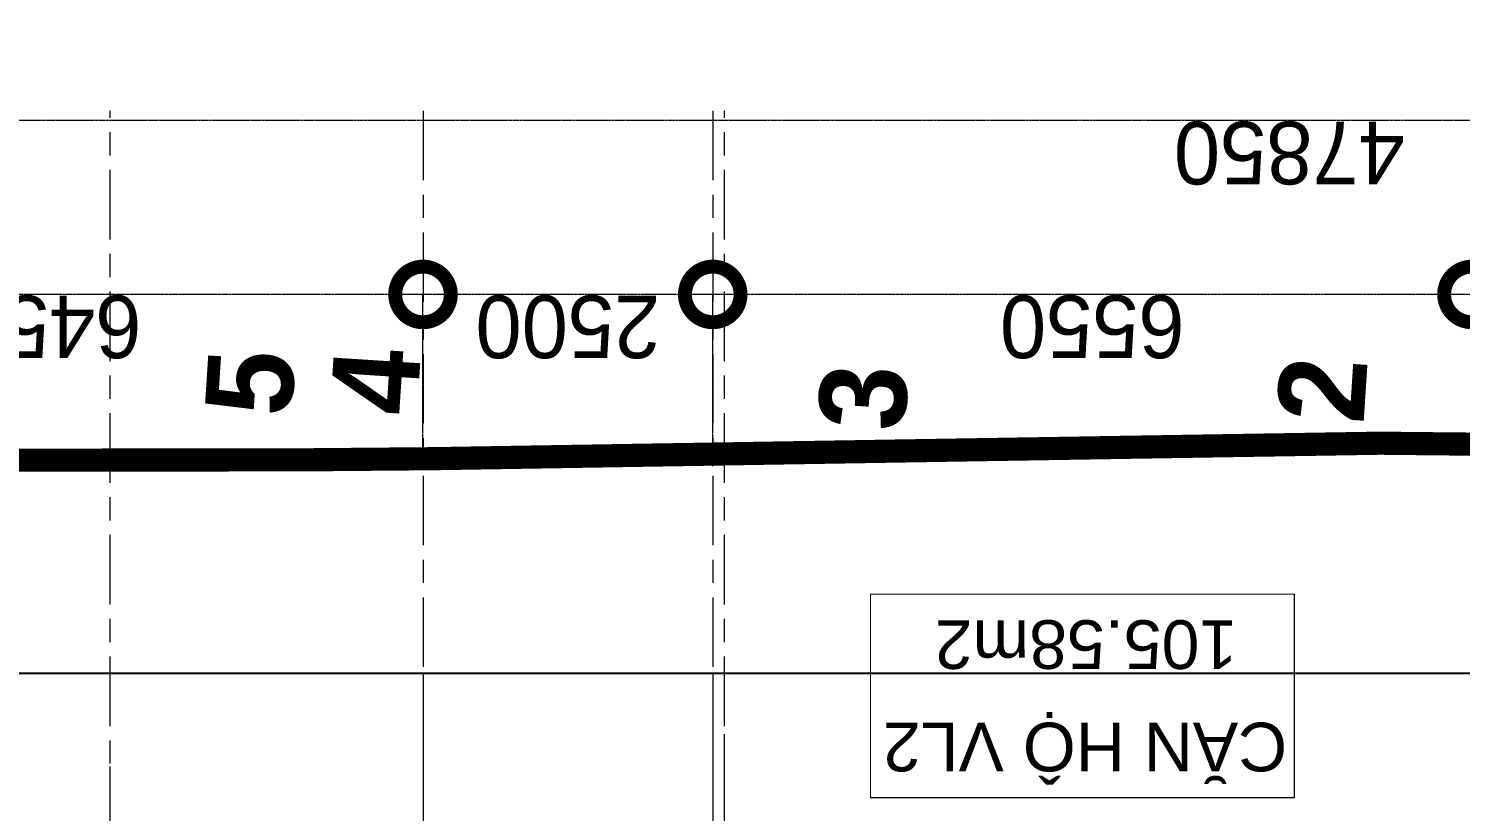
# Model space of a CAD drawing. Header units: millimetres. Extents: x -100356 to 314685, y 446 to 1273965.
# Drawn here: x 45288 to 57641, y 1138140 to 1144896 of the extents above; entities that cross this region are included whole.
import ezdxf
from ezdxf.xclip import XClip

# ---------------------------------------------------------------- set-up
doc = ezdxf.new("R2010")
doc.units = ezdxf.units.MM
doc.header["$XCLIPFRAME"] = 2
for name, pattern in [('20180221 BF$0$DASHDOT', [1, 0.5, -0.25, 0, -0.25]), ('CENTER', [2, 1.25, -0.25, 0.25, -0.25]), ('CENTER2', [28.575, 19.05, -3.175, 3.175, -3.175]), ('Kume - Grid Line', [10.5, 6, -1.25, 2, -1.25])]:
    doc.linetypes.add(name, pattern=pattern)
doc.layers.get('DEFPOINTS').update_dxf_attribs({"lineweight": 13})
for name, color, linetype in [('20180221 BF$0$10', 1, 'Continuous'), ('20180221 BF$0$sohieu_diem', 2, 'Continuous'), ('20180221 BF$0$TREE', 99, 'Continuous')]:
    doc.layers.add(name, color=color, linetype=linetype)
for name, color, linetype, lineweight in [('20180221 BF$0$setback', 1, 'Continuous', 13), ('A-_ANOT----_D', 7, 'Continuous', 5), ('A.Axis', 251, 'CENTER2', 13), ('LGI', 250, 'CENTER', 9), ('TEXT', 6, 'Continuous', 20)]:
    doc.layers.add(name, color=color, linetype=linetype, lineweight=lineweight)
doc.styles.add('20180221 BF$0$VAPTIMN', font='VNI-Aptima-Bold.TTF')
doc.styles.add('Arial_4', font='Font - TrueType - Arial.ttf', dxfattribs={"width": 0.95, "height": 540})
doc.styles.add('VnArial', font='Font - TrueType - Arial.ttf')
doc.dimstyles.new('A3_-_A4_1', dxfattribs={"dimscale": 304.8, "dimtxt": 550.940076, "dimasz": 3.149606, "dimexe": 0, "dimexo": 0.0625, "dimgap": 0, "dimtad": 1, "dimdec": 0, "dimzin": 0, "dimdsep": 46, "dimtxsty": 'Arial_4', "dimblk1": 'DOTSMALL', "dimblk2": 'DOTSMALL', "dimsah": 1, "dimcen": 0.09, "dimazin": 0, "dimtfac": 1, "dimtdec": 4, "dimtix": 1, "dimtmove": 0, "dimatfit": 3, "dimfxl": 4.92126, "dimfxlon": 1, "dimtvp": 1, "dimtolj": 1, "dimtzin": 0, "dimarcsym": 2})

# ---------------------------------------------------------------- blocks, each defined once
blk = doc.blocks.new('_DotSmall')
at = {"color": 0, "linetype": 'ByBlock', "const_width": 0.5}
blk.add_lwpolyline([(-0.0625, 0, 1), (0.0625, 0, 1)], format="xyb", close=True, dxfattribs=at)
blk = doc.blocks.new('*D515')
at = {"layer": 'A.Axis', "color": 0, "lineweight": -2, "transparency": 16777216}
for p, q in [((10450, -15307), (10450, -16788)), ((16900, -15307), (16900, -16788)), ((10450, -16788), (16900, -16788))]:
    blk.add_line(p, q, dxfattribs=at)
at = {"layer": 'DEFPOINTS', "color": 0, "transparency": 16777216}
for p in [(10450, -15288), (16900, -15288), (16900, -16788)]:
    blk.add_point(p, dxfattribs=at)
at = {"layer": 'A.Axis', "color": 0, "lineweight": -2, "transparency": 16777216, "xscale": 960, "yscale": 960, "zscale": 960, "rotation": 180}
blk.add_blockref('_DotSmall', (10450, -16788), dxfattribs=at)
at = {"layer": 'A.Axis', "color": 0, "lineweight": -2, "transparency": 16777216, "xscale": 960, "yscale": 960, "zscale": 960}
blk.add_blockref('_DotSmall', (16900, -16788), dxfattribs=at)
at = {"layer": 'A.Axis', "color": 0, "transparency": 16777216, "insert": (13675, -16512), "char_height": 540, "attachment_point": 5, "style": 'Arial_4'}
blk.add_mtext('\\A1;6450', dxfattribs=at)
blk = doc.blocks.new('*D516')
at = {"layer": 'A.Axis', "color": 0, "lineweight": -2, "transparency": 16777216}
for p, q in [((16900, -15307), (16900, -16788)), ((23450, -15307), (23450, -16788)), ((16900, -16788), (23450, -16788))]:
    blk.add_line(p, q, dxfattribs=at)
at = {"layer": 'DEFPOINTS', "color": 0, "transparency": 16777216}
for p in [(16900, -15288), (23450, -15288), (23450, -16788)]:
    blk.add_point(p, dxfattribs=at)
at = {"layer": 'A.Axis', "color": 0, "lineweight": -2, "transparency": 16777216, "xscale": 960, "yscale": 960, "zscale": 960, "rotation": 180}
blk.add_blockref('_DotSmall', (16900, -16788), dxfattribs=at)
at = {"layer": 'A.Axis', "color": 0, "lineweight": -2, "transparency": 16777216, "xscale": 960, "yscale": 960, "zscale": 960}
blk.add_blockref('_DotSmall', (23450, -16788), dxfattribs=at)
at = {"layer": 'A.Axis', "color": 0, "transparency": 16777216, "insert": (20175, -16512), "char_height": 540, "attachment_point": 5, "style": 'Arial_4'}
blk.add_mtext('\\A1;6550', dxfattribs=at)
blk = doc.blocks.new('*D517')
at = {"layer": 'A.Axis', "color": 0, "lineweight": -2, "transparency": 16777216}
for p, q in [((23450, -15307), (23450, -16788)), ((25950, -15307), (25950, -16788)), ((23450, -16788), (25950, -16788))]:
    blk.add_line(p, q, dxfattribs=at)
at = {"layer": 'DEFPOINTS', "color": 0, "transparency": 16777216}
for p in [(23450, -15288), (25950, -15288), (25950, -16788)]:
    blk.add_point(p, dxfattribs=at)
at = {"layer": 'A.Axis', "color": 0, "lineweight": -2, "transparency": 16777216, "xscale": 960, "yscale": 960, "zscale": 960, "rotation": 180}
blk.add_blockref('_DotSmall', (23450, -16788), dxfattribs=at)
at = {"layer": 'A.Axis', "color": 0, "lineweight": -2, "transparency": 16777216, "xscale": 960, "yscale": 960, "zscale": 960}
blk.add_blockref('_DotSmall', (25950, -16788), dxfattribs=at)
at = {"layer": 'A.Axis', "color": 0, "transparency": 16777216, "insert": (24700, -16512), "char_height": 540, "attachment_point": 5, "style": 'Arial_4'}
blk.add_mtext('\\A1;2500', dxfattribs=at)
blk = doc.blocks.new('*D518')
at = {"layer": 'A.Axis', "color": 0, "lineweight": -2, "transparency": 16777216}
for p, q in [((25950, -15307), (25950, -16788)), ((32400, -15307), (32400, -16788)), ((25950, -16788), (32400, -16788))]:
    blk.add_line(p, q, dxfattribs=at)
at = {"layer": 'DEFPOINTS', "color": 0, "transparency": 16777216}
for p in [(25950, -15288), (32400, -15288), (32400, -16788)]:
    blk.add_point(p, dxfattribs=at)
at = {"layer": 'A.Axis', "color": 0, "lineweight": -2, "transparency": 16777216, "xscale": 960, "yscale": 960, "zscale": 960, "rotation": 180}
blk.add_blockref('_DotSmall', (25950, -16788), dxfattribs=at)
at = {"layer": 'A.Axis', "color": 0, "lineweight": -2, "transparency": 16777216, "xscale": 960, "yscale": 960, "zscale": 960}
blk.add_blockref('_DotSmall', (32400, -16788), dxfattribs=at)
at = {"layer": 'A.Axis', "color": 0, "transparency": 16777216, "insert": (29175, -16512), "char_height": 540, "attachment_point": 5, "style": 'Arial_4'}
blk.add_mtext('\\A1;6450', dxfattribs=at)
blk = doc.blocks.new('*D535')
at = {"layer": 'A.Axis', "color": 0, "lineweight": -2, "transparency": 16777216}
for p, q in [((-5450, -16807), (-5450, -18288)), ((42400, -16807), (42400, -18288)), ((-5450, -18288), (42400, -18288))]:
    blk.add_line(p, q, dxfattribs=at)
at = {"layer": 'DEFPOINTS', "color": 0, "transparency": 16777216}
for p in [(-5450, -16788), (42400, -16788), (42400, -18288)]:
    blk.add_point(p, dxfattribs=at)
at = {"layer": 'A.Axis', "color": 0, "lineweight": -2, "transparency": 16777216, "xscale": 960, "yscale": 960, "zscale": 960, "rotation": 180}
blk.add_blockref('_DotSmall', (-5450, -18288), dxfattribs=at)
at = {"layer": 'A.Axis', "color": 0, "lineweight": -2, "transparency": 16777216, "xscale": 960, "yscale": 960, "zscale": 960}
blk.add_blockref('_DotSmall', (42400, -18288), dxfattribs=at)
at = {"layer": 'A.Axis', "color": 0, "transparency": 16777216, "insert": (18475, -18012), "char_height": 540, "attachment_point": 5, "style": 'Arial_4'}
blk.add_mtext('\\A1;47850', dxfattribs=at)
blk = doc.blocks.new('VL2-Noted')
at = {"layer": 'TEXT', "const_width": 10}
blk.add_lwpolyline([(-3656, 1756), (0, 1756), (0, 0), (-3656, 0)], close=True, dxfattribs=at)
at = {"layer": 'TEXT', "style": 'VnArial'}
for s, p in [('105.58m2', (-493, 1531, 0)), ('CĂN HỘ VL2', (-61, 647, 0))]:
    blk.add_text(s, height=420, rotation=180, dxfattribs=at).set_placement(p)
blk = doc.blocks.new('20180221 BF$0$hientrang')
at = {"layer": '20180221 BF$0$10', "color": 1, "linetype": 'Continuous'}
for p, q in [((-62640, 89520, 0), (-62414, 86030, 0)), ((-62336, 84950, 0), (-62414, 86030, 0)), ((-62001, 80760, 0), (-62336, 84950, 0)), ((-61686, 76809, 0), (-62001, 80760, 0)), ((-61471, 72759, 0), (-61686, 76809, 0))]:
    blk.add_line(p, q, dxfattribs=at)
at = {"layer": '20180221 BF$0$10', "color": 1}
for p, q in [((-62414, 86030, 0), (-62640, 89520, 0)), ((-62336, 84950, 0), (-62414, 86030, 0)), ((-62001, 80760, 0), (-62336, 84950, 0)), ((-61686, 76809, 0), (-62001, 80760, 0)), ((-61471, 72759, 0), (-61686, 76809, 0))]:
    blk.add_line(p, q, dxfattribs=at)
at = {"layer": '20180221 BF$0$setback', "color": 1, "linetype": '20180221 BF$0$DASHDOT', "ltscale": 200, "const_width": 200, "elevation": 0}
blk.add_lwpolyline([(-65904, 31044), (-70963, 47371), (-59640, 49717), (-60096, 53327), (-60608, 59668), (-61226, 68669), (-61471, 72759), (-61686, 76809), (-62001, 80760), (-62336, 84950), (-62414, 86030), (-62640, 89520), (-63032, 95421), (-63159, 98001), (-63208, 99311), (-63663, 102732), (-63312, 103421), (-62752, 103571), (-59442, 103696), (-40123, 104992), (-32510, 105502)], dxfattribs=at)
at = {"layer": '20180221 BF$0$sohieu_diem', "color": 3, "const_width": 93.8, "elevation": 0}
for points in [[(-62461, 86030, 1), (-62367, 86030, 1)], [(-62383, 84950, 1), (-62289, 84950, 1)], [(-62048, 80760, 1), (-61954, 80759, 1)], [(-61733, 76809, 1), (-61639, 76809, 1)]]:
    blk.add_lwpolyline(points, format="xyb", close=True, dxfattribs=at)
at = {"layer": '20180221 BF$0$sohieu_diem', "color": 3, "style": '20180221 BF$0$VAPTIMN'}
for s, p in [('5', (-62060, 86195, 0)), ('4', (-61981, 85115, 0)), ('3', (-61851, 80909, 0)), ('2', (-61536, 76959, 0))]:
    blk.add_text(s, height=750, rotation=359.9273, dxfattribs=at).set_placement(p)
blk = doc.blocks.new('X-GRID')
at = {"layer": 'LGI', "ltscale": 1500}
for p, q in [((-19050, 49486.8), (-19050, -7272.6)), ((-13750, 49486.8), (-13750, -7272.6)), ((-18950, -7272.6), (-18950, 20900)), ((-16450, -7272.6), (-16450, 20900))]:
    blk.add_line(p, q, dxfattribs=at)
blk = doc.blocks.new('f23 grid column')
at = {"rotation": 180}
blk.add_blockref('X-GRID', (-36705, 11038, 0), dxfattribs=at)
blk = doc.blocks.new('grid tower')
at = {"layer": 'A.Axis', "linetype": 'Kume - Grid Line', "lineweight": 9, "ltscale": 100}
for p, q in [((23349.8, 38386.8), (23349.8, -18372.7)), ((28649.8, 38386.8), (28649.8, -18372.7)), ((23449.8, -18372.7), (23449.8, 9799.9)), ((25949.8, -18372.7), (25949.8, 9799.9))]:
    blk.add_line(p, q, dxfattribs=at)
at = {"layer": 'A.Axis'}
for base, p1, p2, override, picture, middle in [((16899.8, -16787.5), (10449.8, -15287.5), (16899.8, -15287.5), {"dimpost": '<>', "dimfxl": 6450}, '*D515', (13674.8, -16511.8)), ((23449.8, -16787.5), (16899.8, -15287.5), (23449.8, -15287.5), {"dimpost": '<>', "dimfxl": 6550}, '*D516', (20174.8, -16511.8)), ((25949.8, -16787.5), (23449.8, -15287.5), (25949.8, -15287.5), {"dimpost": '<>', "dimfxl": 2500}, '*D517', (24699.8, -16511.8)), ((32399.8, -16787.5), (25949.8, -15287.5), (32399.8, -15287.5), {"dimpost": '<>', "dimfxl": 6450}, '*D518', (29174.8, -16511.8)), ((42399.8, -18287.5), (-5450.2, -16787.5), (42399.8, -16787.5), {"dimpost": '<>', "dimfxl": 47849.999218}, '*D535', (18474.8, -18011.8))]:
    dim = blk.add_linear_dim(base=base, p1=p1, p2=p2, dimstyle='A3_-_A4_1', override=override, dxfattribs=at)
    dim.commit()
    dim.dimension.update_dxf_attribs({"geometry": picture, "text_midpoint": middle})

msp = doc.modelspace()

# ---------------------------------------------------------------- block references
ref = msp.add_blockref('f23 grid column', (68945.9, 1125875.2, 0))
XClip(ref).set_block_clipping_path([(-38143.7990276038, 12874.2728585252), (-38143.7990276038, -960.9112009969), (-27130.5599544233, -960.9112009969), (-27130.5599544233, -10223.7739877296), (-20127.121006076, -10223.7739877296), (-20127.121006076, -3944.1828265036), (-7256.2687176054, -3944.1828265036), (-7256.2687176054, -19155.9551603594), (-20848.1462950006, -19155.9551603594), (-20848.1462950006, -33200.2410861016), (15642.2695581813, -33200.2410861016), (15642.2695581813, 13456.019038944), (-37345.1452426936, 13456.0190389439)])
at = {"layer": '20180221 BF$0$TREE'}
ref = msp.add_blockref('20180221 BF$0$hientrang', (137502.3, 1198021.5, 0), dxfattribs=dict(at, rotation=86.37342821610302))
XClip(ref).set_block_clipping_path([(-133148.1755428242, 112075.9558377523), (-124131.7889780848, -30182.5877385634), (-23551.8986045148, -23807.8059542924), (-32568.2851692542, 118450.7376220233)])
at = {"layer": 'A-_ANOT----_D', "rotation": 180}
msp.add_blockref('grid tower', (74640.7, 1125813.5, 0), dxfattribs=at)
at = {"layer": 'TEXT'}
msp.add_blockref('VL2-Noted', (56208.3, 1138258.5, 0), dxfattribs=at)

doc.saveas('drawing.dxf')
